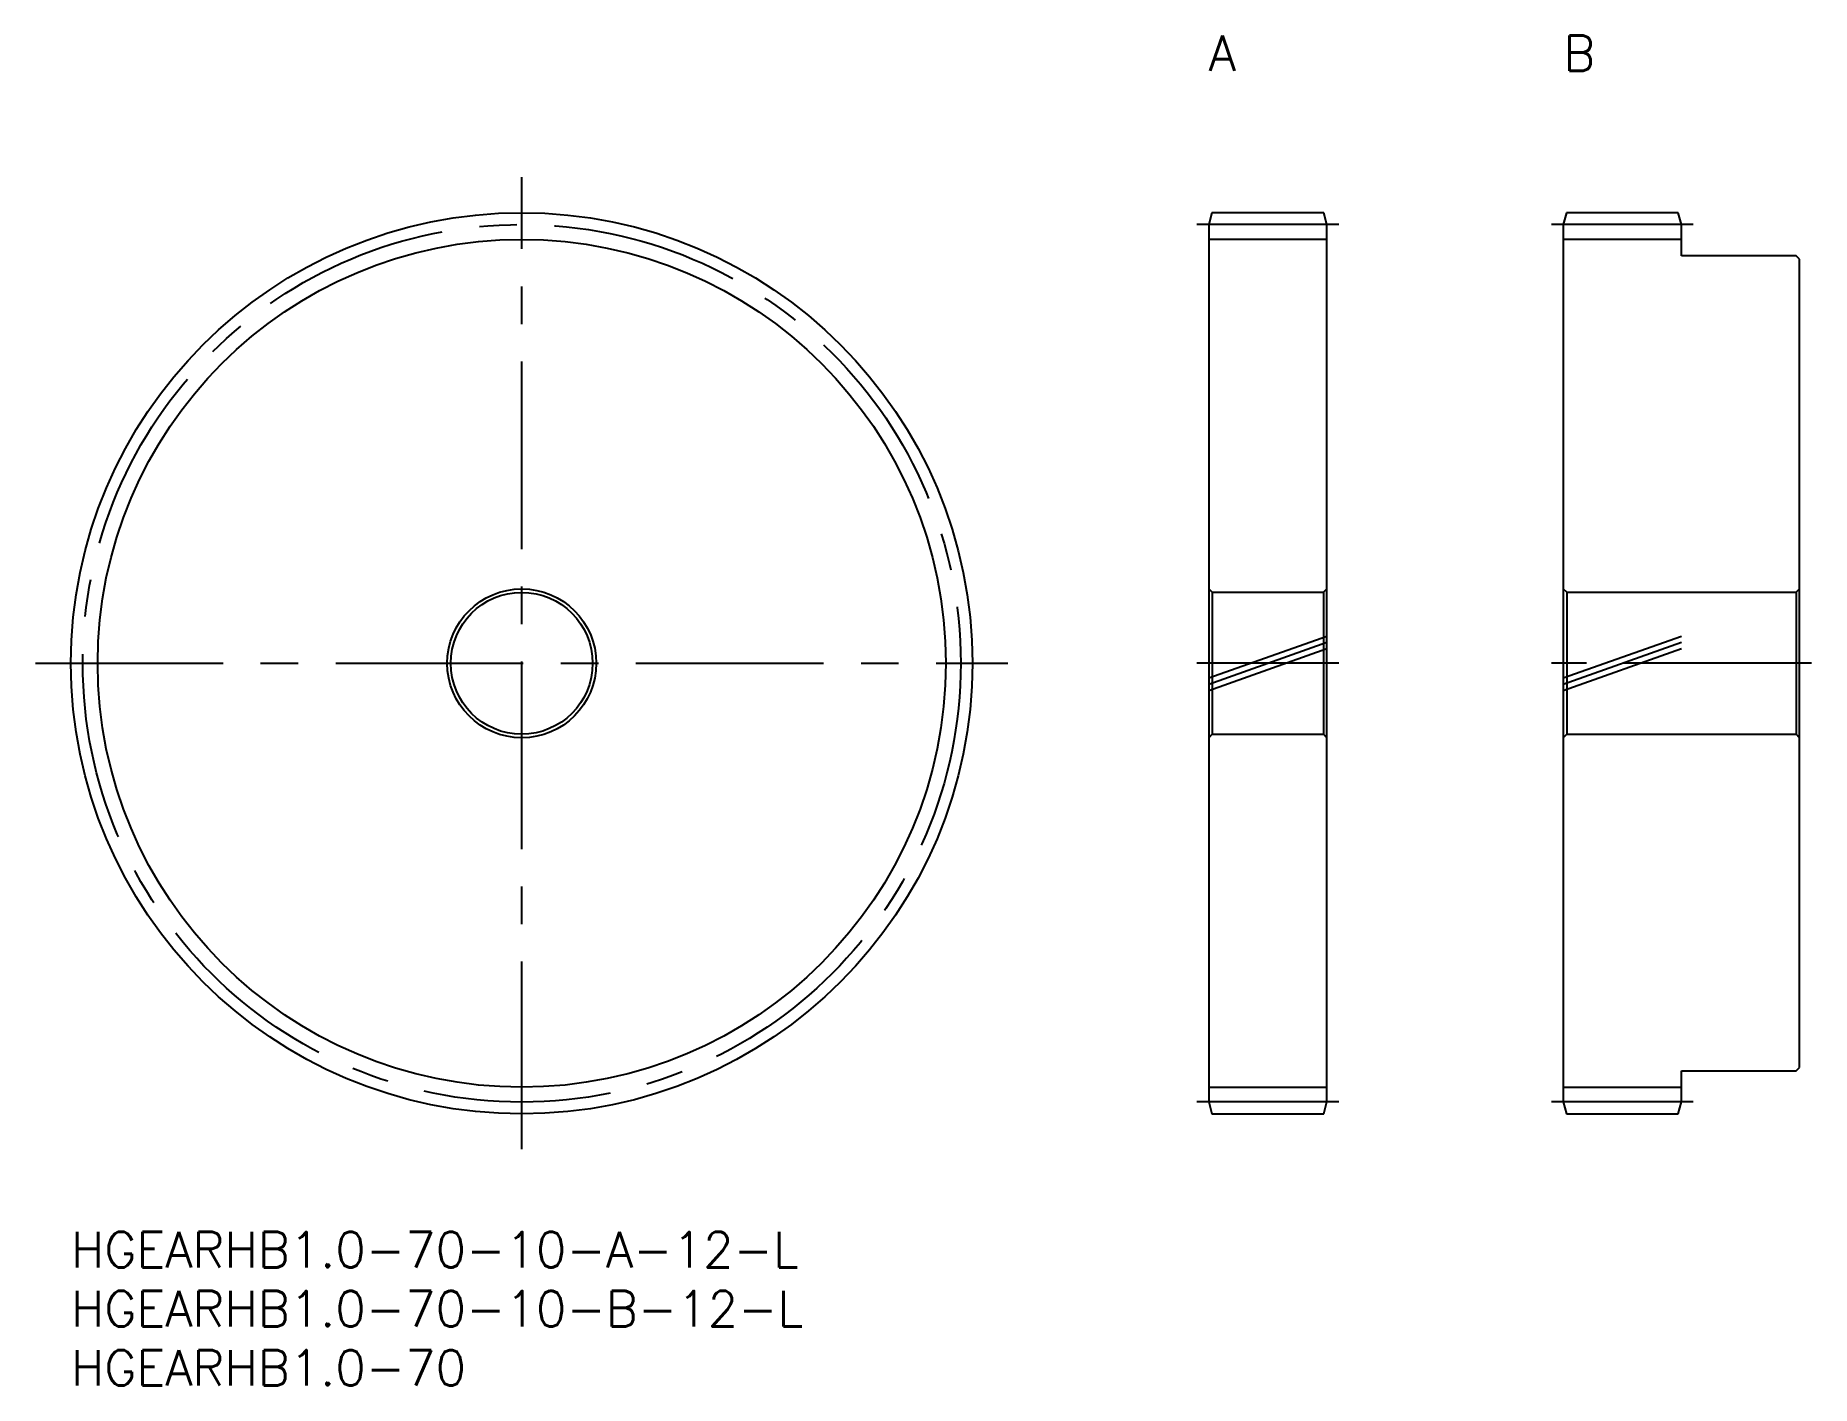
# Model space of a CAD drawing. Extents: x -3 to 147, y -13 to 101.
import ezdxf

# ---------------------------------------------------------------- set-up
doc = ezdxf.new("R2010")
doc.units = 0
doc.header["$LTSCALE"] = 0.5
doc.linetypes.add('CENTER', pattern=[50.8, 31.75, -6.35, 6.35, -6.35])
doc.linetypes.add('PHANTOM', pattern=[63.5, 31.75, -6.35, 6.35, -6.35, 6.35, -6.35])
for name, color, linetype in [('MSM_CENTER', 1, 'CENTER'), ('MSM_CONTINUOUS', 7, 'CONTINUOUS'), ('MSM_IMAGINARY', 6, 'PHANTOM'), ('MSM_NARROW', 5, 'CONTINUOUS'), ('MSM_PART_NUMBER', 7, 'CONTINUOUS')]:
    doc.layers.add(name, color=color, linetype=linetype)
doc.styles.get("Standard").update_dxf_attribs({"font": 'txt.shx', "height": 1, "bigfont": 'bigfont.shx'})

# ---------------------------------------------------------------- blocks, each defined once
blk = doc.blocks.new('*U23')
at = {"layer": 'MSM_PART_NUMBER'}
blk.add_text('A', height=3, dxfattribs=at).set_placement((96.27, 98.27))
blk = doc.blocks.new('*U24')
at = {"layer": 'MSM_PART_NUMBER'}
blk.add_text('B', height=3, dxfattribs=at).set_placement((126.27, 98.27))
blk = doc.blocks.new('*U25')
at = {"layer": 'MSM_PART_NUMBER'}
blk.add_text('HGEARHB1.0-70-10-A-12-L', height=3, dxfattribs=at).set_placement((0, -3))
blk = doc.blocks.new('*U26')
at = {"layer": 'MSM_PART_NUMBER'}
blk.add_text('HGEARHB1.0-70-10-B-12-L', height=3, dxfattribs=at).set_placement((0, -8))
blk = doc.blocks.new('*U27')
at = {"layer": 'MSM_PART_NUMBER'}
blk.add_text('HGEARHB1.0-70', height=3, dxfattribs=at).set_placement((0, -13))

msp = doc.modelspace()

# ---------------------------------------------------------------- linework, layer by layer
at = {"layer": 'MSM_CENTER'}
for p, q in [((38.14, 7), (38.14, 89.27)), ((107.27, 85.27), (95.27, 85.27)), ((137.27, 85.27), (125.27, 85.27)), ((-3, 48.13), (79.27, 48.13)), ((107.27, 48.13), (95.27, 48.13)), ((147.27, 48.13), (125.27, 48.13)), ((107.27, 11), (95.27, 11)), ((137.27, 11), (125.27, 11))]:
    msp.add_line(p, q, dxfattribs=at)
msp.add_circle((38.14, 48.13), 37.14, dxfattribs=at)
at = {"layer": 'MSM_CONTINUOUS'}
for p, q in [((96.54, 86.27), (96.27, 85.27)), ((106, 86.27), (96.54, 86.27)), ((106.27, 85.27), (106, 86.27)), ((126.54, 86.27), (126.27, 85.27)), ((136, 86.27), (126.54, 86.27)), ((136.27, 85.27), (136, 86.27)), ((96.27, 85.27), (96.27, 11)), ((106.27, 11), (106.27, 85.27)), ((126.27, 85.27), (126.27, 11)), ((136.27, 82.63), (136.27, 85.27)), ((96.27, 84.02), (106.27, 84.02)), ((126.27, 84.02), (136.27, 84.02)), ((145.97, 82.63), (136.27, 82.63)), ((146.27, 82.33), (145.97, 82.63)), ((146.27, 13.93), (146.27, 82.33)), ((96.57, 54.14), (96.27, 54.44)), ((96.57, 54.14), (96.57, 42.13)), ((96.57, 54.14), (105.97, 54.14)), ((106.27, 54.44), (105.97, 54.14)), ((105.97, 54.14), (105.97, 42.13)), ((126.57, 54.14), (126.27, 54.44)), ((126.57, 54.14), (126.57, 42.13)), ((126.57, 54.14), (145.97, 54.14)), ((146.27, 54.44), (145.97, 54.14)), ((145.97, 54.14), (145.97, 42.13)), ((96.57, 42.13), (96.27, 41.83)), ((96.57, 42.13), (105.97, 42.13)), ((106.27, 41.83), (105.97, 42.13)), ((126.57, 42.13), (126.27, 41.83)), ((126.57, 42.13), (145.97, 42.13)), ((146.27, 41.83), (145.97, 42.13)), ((136.27, 11), (136.27, 13.64)), ((136.27, 13.64), (145.97, 13.64)), ((145.97, 13.64), (146.27, 13.93)), ((96.27, 12.25), (106.27, 12.25)), ((126.27, 12.25), (136.27, 12.25)), ((96.27, 11), (96.54, 10)), ((106, 10), (106.27, 11)), ((126.27, 11), (126.54, 10)), ((136, 10), (136.27, 11)), ((96.54, 10), (106, 10)), ((126.54, 10), (136, 10))]:
    msp.add_line(p, q, dxfattribs=at)
for radius in [38.14, 6.3, 6]:
    msp.add_circle((38.14, 48.13), radius, dxfattribs=at)
at = {"layer": 'MSM_IMAGINARY'}
for p, q in [((96.27, 46.89), (106.27, 50.44)), ((96.27, 46.36), (106.27, 49.91)), ((126.27, 46.89), (136.27, 50.44)), ((126.27, 46.36), (136.27, 49.91)), ((96.27, 45.83), (106.27, 49.38)), ((126.27, 45.83), (136.27, 49.38))]:
    msp.add_line(p, q, dxfattribs=at)
at = {"layer": 'MSM_NARROW'}
msp.add_circle((38.14, 48.13), 35.88, dxfattribs=at)

# ---------------------------------------------------------------- block references
at = {"layer": 'MSM_CONTINUOUS'}
for name in ['*U23', '*U24', '*U25', '*U26', '*U27']:
    msp.add_blockref(name, (0, 0), dxfattribs=at)

doc.saveas('drawing.dxf')
